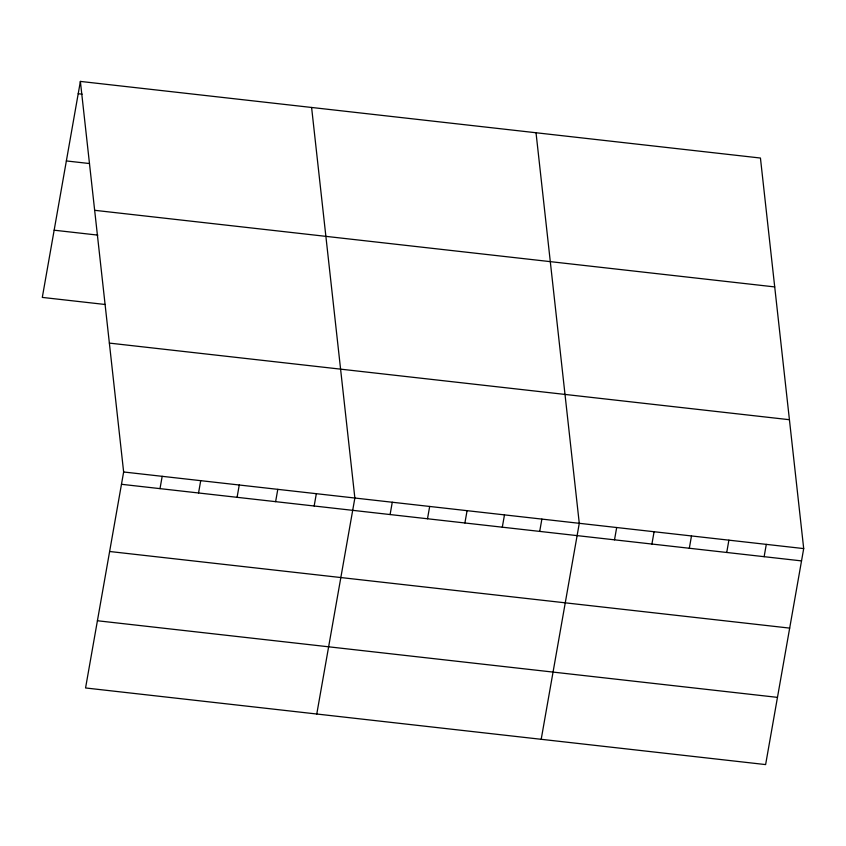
<?xml version="1.0" encoding="UTF-8"?>
<svg xmlns="http://www.w3.org/2000/svg" width="846" height="846" viewBox="0 0 846 846"><rect width="100%" height="100%" fill="white"/><g stroke="black" fill="none" stroke-linecap="round" stroke-linejoin="round"><path stroke-width="1.27" d="M80.381 81.417L123.643 471.983L85.562 687.967L765.619 764.583L803.7 548.589L760.438 158.033L80.381 81.417L42.3 297.411L105.242 304.497M160.01 488.628L162.178 476.319M198.546 492.975L200.714 480.665M237.081 497.311L239.259 485.001M275.616 501.657L277.795 489.348M314.162 505.993L316.33 493.683M316.774 714.013L354.865 498.03L311.603 107.474M390.101 514.548L392.269 502.238M427.494 518.767L429.673 506.458M464.898 522.976L467.077 510.667M502.302 527.195L504.48 514.886M539.706 531.404L541.874 519.095M541.197 739.298L579.277 523.314L536.026 132.748M614.513 539.833L616.681 527.523M651.917 544.041L654.085 531.743M689.321 548.261L691.489 535.952M726.725 552.47L728.892 540.16M764.128 556.689L766.296 544.38M78.213 93.726L82.073 94.16M66.358 160.941L89.486 163.542M94.657 210.305L774.714 286.921M54.155 230.197L97.829 235.114M109.367 343.095L789.424 419.711M123.643 471.983L803.7 548.589M121.475 484.293L801.532 560.898M109.62 551.497L789.678 628.113M97.417 620.753L777.463 697.368"/></g></svg>
